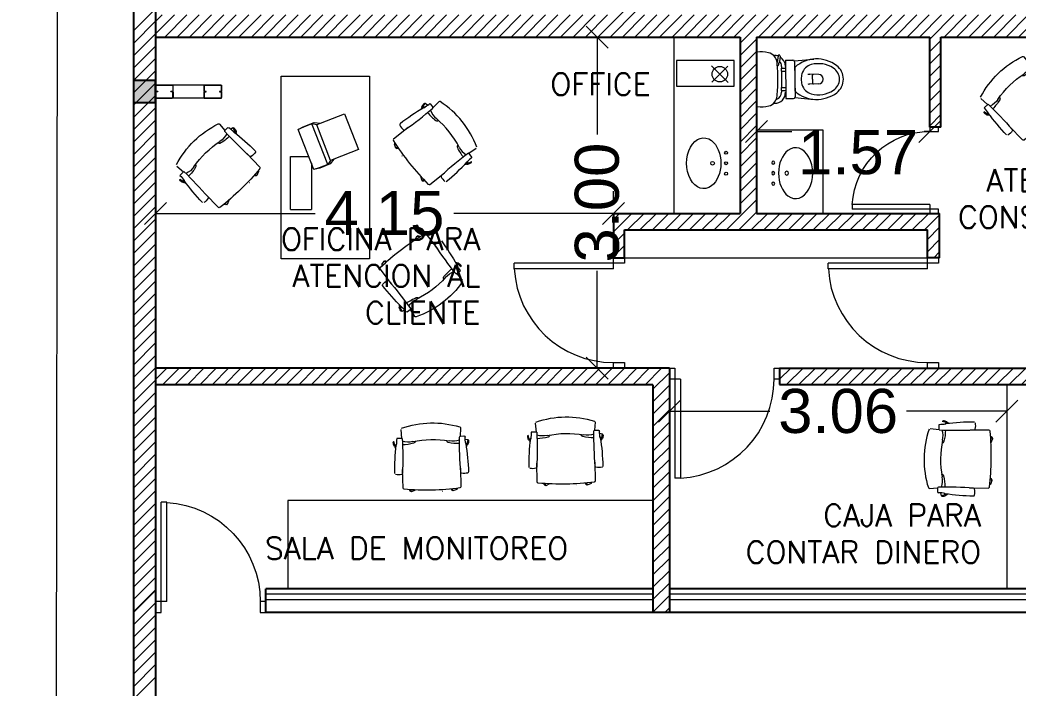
# Model space of a CAD drawing. Header units: inches. Extents: x 2 to 182, y -26 to 193.
# Drawn here: x 112.07 to 121.12, y 88.45 to 94.52 of the extents above; entities that cross this region are included whole.
import ezdxf

# ---------------------------------------------------------------- set-up
doc = ezdxf.new("R2010")
doc.units = ezdxf.units.IN
doc.header["$MEASUREMENT"] = 0
doc.linetypes.add('ACAD_ISO10W100', pattern=[18, 12, -3, 0, -3])
for name, color, linetype, lineweight in [('01 eje', 30, 'ACAD_ISO10W100', 9), ('ARQ-CARPINTERIAS', 4, 'Continuous', 9), ('Est-Acero', 4, 'Continuous', 13), ('Est-muro', 7, 'Continuous', 0), ('IS-SANITARIOS', 6, 'Continuous', 9), ('L COTAS', 1, 'Continuous', 9), ('L EQUIP', 6, 'Continuous', 9), ('LAVADO MU', 10, 'Continuous', 5)]:
    doc.layers.add(name, color=color, linetype=linetype, lineweight=lineweight)
for name, color, linetype in [('01-COTAS ESTRUCTURA', 9, 'Continuous'), ('ARQ-TXTS LOCAL', 3, 'Continuous'), ('l muro', 5, 'Continuous'), ('l olumnas', 140, 'Continuous'), ('smr acero', 170, 'Continuous')]:
    doc.layers.add(name, color=color, linetype=linetype)
doc.styles.add('2mm para 1.100', font='ARIAL.TTF')
doc.styles.add('RomanS', font='romans.shx')
doc.dimstyles.new('cotas 1.100', dxfattribs={"dimscale": 2, "dimtxt": 0.2, "dimasz": 0.1, "dimexe": 0.1, "dimexo": 0.05, "dimgap": 0.05, "dimtad": 0, "dimzin": 0, "dimdsep": 46, "dimtxsty": '2mm para 1.100', "dimblk": 'OBLIQUE', "dimcen": 0.09, "dimclrd": 256, "dimclre": 256, "dimclrt": 256, "dimaunit": 1, "dimadec": 3, "dimazin": 0, "dimtfac": 1, "dimtofl": 0, "dimtmove": 2, "dimatfit": 3, "dimfxl": 0, "dimtolj": 1, "dimtzin": 0, "dimlwd": -1, "dimlwe": -1, "dimarcsym": 0})

# ---------------------------------------------------------------- blocks, each defined once
blk = doc.blocks.new('terreno1')
at = {"layer": '01 eje', "ltscale": 0.05}
blk.add_line((2858.8129, 860.3283), (2858.8129, 730.799), dxfattribs=at)
blk = doc.blocks.new('_Oblique')
at = {"color": 0, "linetype": 'ByBlock', "lineweight": -2}
blk.add_line((-0.5, -0.5), (0.5, 0.5), dxfattribs=at)
blk = doc.blocks.new('*D234')
at = {"layer": 'Defpoints', "color": 0}
for p in [(112.4681, 132.6797), (113.2982, 132.6784), (113.0983, 7.8591)]:
    blk.add_point(p, dxfattribs=at)
at = {"layer": 'L COTAS'}
for p, q in [((113.1982, 132.6785), (112.2681, 132.68)), ((112.4681, 132.6797), (112.3696, 71.1795)), ((112.2683, 7.8604), (112.3667, 69.3607)), ((112.9983, 7.8593), (112.0683, 7.8607))]:
    blk.add_line(p, q, dxfattribs=at)
at = {"layer": 'L COTAS', "xscale": 0.2, "yscale": 0.2, "zscale": 0.2}
for p, rotation in [((112.4681, 132.6797), 89.90828215739022), ((112.2683, 7.8604), 269.9082821573902)]:
    blk.add_blockref('_Oblique', p, dxfattribs=dict(at, rotation=rotation))
at = {"layer": 'L COTAS', "insert": (112.3682, 70.2701), "char_height": 0.4, "attachment_point": 5, "rotation": 89.90828, "style": '2mm para 1.100'}
blk.add_mtext('\\A1;124.82', dxfattribs=at)
blk = doc.blocks.new('HLHLHL')
at = {"linetype": 'ByBlock'}
for p, q in [((-0.151, 0.6844), (-0.1251, 0.7272)), ((-0.1023, 0.7134), (-0.1251, 0.7272)), ((-0.0533, 0.7047), (-0.0751, 0.7259)), ((-0.0044, 0.7577), (-0.0507, 0.7006)), ((-0.1498, 0.6781), (-0.1486, 0.6757)), ((-0.1468, 0.6831), (-0.1446, 0.6789)), ((-0.1428, 0.6861), (-0.1406, 0.682)), ((-0.1379, 0.6877), (-0.1365, 0.6851)), ((-0.2509, 0.4912), (-0.3697, 0.3692)), ((0.3851, 0.3785), (0.3232, 0.3246)), ((-0.35, 0.3317), (-0.3585, 0.3277)), ((-0.3585, 0.3277), (-0.3422, 0.2933)), ((-0.3243, 0.3018), (-0.3422, 0.2933)), ((0.3194, 0.3283), (0.3555, 0.2931)), ((-0.2737, 0.2276), (-0.275, 0.2285)), ((0.3094, 0.231), (0.307, 0.2322)), ((0.3142, 0.2342), (0.31, 0.2363)), ((0.3172, 0.2383), (0.313, 0.2404)), ((0.3157, 0.23), (0.3578, 0.257)), ((0.3186, 0.2432), (0.316, 0.2445)), ((0.0065, 0.003), (0.1253, 0.125)), ((-0.087, 0.0656), (-0.0723, 0.0306)), ((-0.0528, 0.0388), (-0.0723, 0.0306))]:
    blk.add_line(p, q, dxfattribs=at)
for centre, radius, start, end in [((-0.1296, 0.7158), 0.01, 70.95789, 139.91299), ((-0.4379, 1.0841), 0.5, 307.44147, 314.24504), ((-0.082, 0.7187), 0.01, 45.7661, 134.24504), ((0.0034, 0.7514), 0.01, 63.98188, 140.98507), ((-0.364, -0.0013), 0.8476, 27.55031, 63.98188), ((1.0047, -0.7999), 1.8728, 127.44147, 135.37421), ((-2.9674, 3.386), 3.9698, 312.64761, 317.23744), ((-0.1358, 0.6729), 0.02, 68.14173, 187.57547), ((-0.144, 0.6919), 0.01, 157.81067, 226.76577), ((-0.0607, 0.6579), 0.1, 139.91299, 157.81067), ((0.1656, 0.9056), 0.3653, 224.86043, 240.98534), ((0.0929, 0.7577), 0.185, 207.75984, 237.07494), ((-0.0602, 0.6975), 0.01, 317.23744, 45.7661), ((-0.0019, 0.6036), 0.02, 240.98534, 315.7661), ((-0.467, -0.107), 0.8451, 34.45725, 57.07494), ((-0.3211, 0.5087), 0.01, 135.37421, 213.23348), ((-0.2249, 0.5717), 0.125, 213.23348, 238.68245), ((-0.2847, 0.4735), 0.01, 238.68245, 312.64761), ((-0.3625, 0.3623), 0.01, 135.7661, 219.4478), ((0.2309, 0.3769), 0.02, 135.7661, 210.54685), ((0.5283, 0.5524), 0.3653, 210.54685, 226.67176), ((0.3824, 0.4758), 0.185, 214.45725, 243.77235), ((1.4092, 1.82), 2.3044, 219.4478, 232.08439), ((-0.3467, 0.3309), 0.01, 141.80642, 193.28167), ((-0.3323, 0.3004), 0.01, 217.47379, 286.42889), ((-0.3577, 0.3867), 0.1, 286.42889, 293.27884), ((3.0916, -2.5131), 3.9698, 134.29476, 138.88458), ((0.7229, -0.0461), 0.5, 137.28715, 144.09072), ((-1.199, 1.3456), 1.8728, 316.15798, 324.09072), ((-1.199, 1.3456), 1.8728, 316.15798, 324.09072), ((0.3037, 0.2449), 0.02, 263.95672, 23.39046), ((0.323, 0.2372), 0.01, 224.76642, 293.72152), ((0.2868, 0.3196), 0.1, 293.72152, 311.6192), ((0.3465, 0.2523), 0.01, 311.6192, 20.5743), ((0.1084, 0.0907), 0.01, 138.88458, 212.84974), ((-0.062, 0.0372), 0.01, 214.95789, 283.91299), ((-0.0837, 0.1246), 0.1, 283.91299, 292.80542), ((-0.0007, 0.01), 0.01, 232.08439, 315.7661), ((0.205, 0.1531), 0.125, 212.84974, 238.29871)]:
    blk.add_arc(centre, radius, start, end, dxfattribs=at)
blk = doc.blocks.new('lav 2')
at = {"layer": 'L EQUIP'}
for centre, radius in [((912.3155, -474.6043), 0.0138), ((912.1932, -474.6995, -0.02), 0.0168), ((912.3156, -474.6993, -0.02), 0.0138), ((912.3157, -474.7943), 0.0138)]:
    blk.add_circle(centre, radius, dxfattribs=at)
at = {"layer": 'L EQUIP', "extrusion": (0, 0, -1)}
for start_param, end_param in [(5.814355, 9.893608), (3.610423, 5.814355)]:
    blk.add_ellipse((912.1124, -474.6996), major_axis=(0.0003, -0.2305), ratio=0.673946, start_param=start_param, end_param=end_param, dxfattribs=at)
blk = doc.blocks.new('*D312')
at = {"layer": 'Defpoints', "color": 0}
for p in [(117.4524, 92.7602), (117.4524, 92.7602), (113.2982, 92.4822)]:
    blk.add_point(p, dxfattribs=at)
at = {"layer": 'L COTAS'}
for p, q in [((113.2982, 92.5822), (113.2982, 92.9602)), ((117.4524, 92.8602), (117.4524, 92.9602)), ((113.2982, 92.7602), (114.7462, 92.7602)), ((117.4524, 92.7602), (116.0044, 92.7602))]:
    blk.add_line(p, q, dxfattribs=at)
at = {"layer": 'L COTAS', "xscale": 0.2, "yscale": 0.2, "zscale": 0.2, "rotation": 180}
blk.add_blockref('_Oblique', (113.2982, 92.7602), dxfattribs=at)
at = {"layer": 'L COTAS', "xscale": 0.2, "yscale": 0.2, "zscale": 0.2}
blk.add_blockref('_Oblique', (117.4524, 92.7602), dxfattribs=at)
at = {"layer": 'L COTAS', "insert": (115.3753, 92.7602), "char_height": 0.4, "attachment_point": 5, "style": '2mm para 1.100'}
blk.add_mtext('\\A1;4.15', dxfattribs=at)
blk = doc.blocks.new('*D313')
at = {"layer": 'Defpoints', "color": 0}
for p in [(117.3049, 94.3602), (117.3049, 94.3602), (117.3049, 91.3554)]:
    blk.add_point(p, dxfattribs=at)
at = {"layer": 'L COTAS'}
for p, q in [((117.3049, 94.3602), (117.3049, 93.4765)), ((117.4049, 94.3602), (117.5049, 94.3602)), ((117.3049, 91.3554), (117.3049, 92.2391)), ((117.2049, 91.3554), (117.1049, 91.3554))]:
    blk.add_line(p, q, dxfattribs=at)
at = {"layer": 'L COTAS', "xscale": 0.2, "yscale": 0.2, "zscale": 0.2}
for p, rotation in [((117.3049, 94.3602), 90), ((117.3049, 91.3554), 270)]:
    blk.add_blockref('_Oblique', p, dxfattribs=dict(at, rotation=rotation))
at = {"layer": 'L COTAS', "insert": (117.3049, 92.8578), "char_height": 0.4, "attachment_point": 5, "rotation": 90, "style": '2mm para 1.100'}
blk.add_mtext('\\A1;3.00', dxfattribs=at)
blk = doc.blocks.new('KÑ´KÑ´KLÑ')
at = {"linetype": 'ByBlock'}
for p, q in [((-0.4898, 0.87), (-0.6165, 0.5446)), ((-0.2738, 0.7859), (-0.4898, 0.87)), ((-0.365, 0.4467), (-0.2394, 0.7691)), ((-0.3387, 0.4092), (-0.1947, 0.779)), ((-0.2143, 0.79), (-0.2738, 0.7859)), ((-0.269, 0.7807), (-0.2394, 0.7691)), ((-0.2394, 0.7691), (-0.1947, 0.779)), ((-0.1167, 0.752), (-0.2143, 0.79)), ((-0.2133, 0.3637), (-0.0716, 0.7276)), ((-0.1947, 0.779), (-0.1178, 0.749)), ((-0.1178, 0.749), (-0.0716, 0.7276)), ((-0.0716, 0.7276), (-0.1167, 0.752)), ((-0.6165, 0.5446), (-0.3946, 0.4582)), ((-0.3946, 0.4582), (-0.3606, 0.4143)), ((-0.3946, 0.4582), (-0.365, 0.4467)), ((0, 0.4826), (-0.167, 0.4826)), ((0, 0), (0, 0.4826)), ((-0.365, 0.4467), (-0.3387, 0.4092)), ((-0.3606, 0.4143), (-0.2659, 0.3774)), ((-0.3387, 0.4092), (-0.2618, 0.3792)), ((-0.2659, 0.3774), (-0.2133, 0.3637)), ((-0.2618, 0.3792), (-0.2133, 0.3637)), ((-0.1905, 0.4224), (-0.1905, 0)), ((0, 0), (-0.1905, 0))]:
    blk.add_line(p, q, dxfattribs=at)
blk = doc.blocks.new('*D465')
at = {"layer": 'Defpoints', "color": 0}
for p in [(118.7524, 93.5602), (120.3234, 93.5039), (120.3234, 93.5039)]:
    blk.add_point(p, dxfattribs=at)
at = {"layer": 'L COTAS'}
for p, q in [((120.3234, 93.6039), (120.3234, 93.7039)), ((118.7524, 93.5039), (119.072, 93.5039)), ((118.7524, 93.4602), (118.7524, 93.3039)), ((120.3234, 93.5039), (120.2734, 93.5039))]:
    blk.add_line(p, q, dxfattribs=at)
at = {"layer": 'L COTAS', "xscale": 0.2, "yscale": 0.2, "zscale": 0.2, "rotation": 180}
blk.add_blockref('_Oblique', (118.7524, 93.5039), dxfattribs=at)
at = {"layer": 'L COTAS', "xscale": 0.2, "yscale": 0.2, "zscale": 0.2}
blk.add_blockref('_Oblique', (120.3234, 93.5039), dxfattribs=at)
at = {"layer": 'L COTAS', "insert": (119.6727, 93.3128), "char_height": 0.4, "attachment_point": 5, "style": '2mm para 1.100'}
blk.add_mtext('\\A1;1.57', dxfattribs=at)
blk = doc.blocks.new('*D341')
at = {"layer": 'Defpoints', "color": 0}
for p in [(117.9609, 90.9648), (121.0234, 90.9648), (121.0234, 90.9648)]:
    blk.add_point(p, dxfattribs=at)
at = {"layer": 'L COTAS'}
for p, q in [((117.9609, 91.0648), (117.9609, 91.1648)), ((117.9609, 90.9648), (118.8729, 90.9648)), ((121.0234, 90.9648), (120.1114, 90.9648)), ((121.0234, 90.8648), (121.0234, 90.7648))]:
    blk.add_line(p, q, dxfattribs=at)
at = {"layer": 'L COTAS', "xscale": 0.2, "yscale": 0.2, "zscale": 0.2, "rotation": 180}
blk.add_blockref('_Oblique', (117.9609, 90.9648), dxfattribs=at)
at = {"layer": 'L COTAS', "xscale": 0.2, "yscale": 0.2, "zscale": 0.2}
blk.add_blockref('_Oblique', (121.0234, 90.9648), dxfattribs=at)
at = {"layer": 'L COTAS', "insert": (119.4921, 90.9648), "char_height": 0.4, "attachment_point": 5, "style": '2mm para 1.100'}
blk.add_mtext('\\A1;3.06', dxfattribs=at)
blk = doc.blocks.new('base1')
at = {"layer": 'smr acero'}
h = blk.add_hatch(color=256, dxfattribs=at)
h.dxf.hatch_style = 1
h.paths.add_polyline_path([(4862.6652, 1040.7971), (4862.6652, 1040.5971), (4862.4652, 1040.5971), (4862.4652, 1040.7971)])
at = {"layer": 'Est-Acero'}
for points in [[(4862.8192, 1040.7572), (4862.6712, 1040.7572, 0.414214), (4862.6652, 1040.7512), (4862.6652, 1040.7032, 0.414214), (4862.6712, 1040.6972), (4862.6852, 1040.6972), (4862.6852, 1040.6992), (4862.6732, 1040.6992, -0.414214), (4862.6672, 1040.7052), (4862.6672, 1040.7492, -0.414214), (4862.6732, 1040.7552), (4862.8172, 1040.7552, -0.414214), (4862.8232, 1040.7492), (4862.8232, 1040.7052, -0.414214), (4862.8172, 1040.6992), (4862.8052, 1040.6992), (4862.8052, 1040.6972), (4862.8192, 1040.6972, 0.414214), (4862.8252, 1040.7032), (4862.8252, 1040.7512, 0.414214)], [(4863.1112, 1040.7572), (4863.2592, 1040.7572, -0.414214), (4863.2652, 1040.7512), (4863.2652, 1040.7032, -0.414214), (4863.2592, 1040.6972), (4863.2452, 1040.6972), (4863.2452, 1040.6992), (4863.2572, 1040.6992, 0.414214), (4863.2632, 1040.7052), (4863.2632, 1040.7492, 0.414214), (4863.2572, 1040.7552), (4863.1132, 1040.7552, 0.414214), (4863.1072, 1040.7492), (4863.1072, 1040.7052, 0.414214), (4863.1132, 1040.6992), (4863.1252, 1040.6992), (4863.1252, 1040.6972), (4863.1112, 1040.6972, -0.414214), (4863.1052, 1040.7032), (4863.1052, 1040.7512, -0.414214)], [(4862.8192, 1040.6372), (4862.6712, 1040.6372, -0.414214), (4862.6652, 1040.6432), (4862.6652, 1040.6912, -0.414214), (4862.6712, 1040.6972), (4862.6852, 1040.6972), (4862.6852, 1040.6952), (4862.6732, 1040.6952, 0.414214), (4862.6672, 1040.6892), (4862.6672, 1040.6452, 0.414214), (4862.6732, 1040.6392), (4862.8172, 1040.6392, 0.414214), (4862.8232, 1040.6452), (4862.8232, 1040.6892, 0.414214), (4862.8172, 1040.6952), (4862.8052, 1040.6952), (4862.8052, 1040.6972), (4862.8192, 1040.6972, -0.414214), (4862.8252, 1040.6912), (4862.8252, 1040.6432, -0.414214)], [(4863.1112, 1040.6372), (4863.2592, 1040.6372, 0.414214), (4863.2652, 1040.6432), (4863.2652, 1040.6912, 0.414214), (4863.2592, 1040.6972), (4863.2452, 1040.6972), (4863.2452, 1040.6952), (4863.2572, 1040.6952, -0.414214), (4863.2632, 1040.6892), (4863.2632, 1040.6452, -0.414214), (4863.2572, 1040.6392), (4863.1132, 1040.6392, -0.414214), (4863.1072, 1040.6452), (4863.1072, 1040.6892, -0.414214), (4863.1132, 1040.6952), (4863.1252, 1040.6952), (4863.1252, 1040.6972), (4863.1112, 1040.6972, 0.414214), (4863.1052, 1040.6912), (4863.1052, 1040.6432, 0.414214)]]:
    blk.add_lwpolyline(points, format="xyb", close=True, dxfattribs=at)
at = {"layer": 'Est-muro'}
for p, q in [((4863.1112, 1040.7572), (4862.8092, 1040.7572)), ((4863.1112, 1040.6372), (4862.8092, 1040.6372))]:
    blk.add_line(p, q, dxfattribs=at)
at = {"layer": 'l olumnas'}
blk.add_lwpolyline([(4862.4652, 1040.5971), (4862.6652, 1040.5971), (4862.6652, 1040.7971), (4862.4652, 1040.7971)], close=True, dxfattribs=at)
blk = doc.blocks.new('SE-PM01$0$P3')
for p, q in [((6.9999, 19.56), (6.0999, 19.56)), ((6.0999, 19.5086), (6.0999, 19.56)), ((6.9999, 19.5086), (6.9999, 19.56))]:
    blk.add_line(p, q)
at = {"ltscale": 200}
blk.add_line((6.9999, 19.5086), (6.0999, 19.5086), dxfattribs=at)
for points in [[(7.0999, 19.61), (7.0999, 19.56), (6.9999, 19.56), (6.9999, 19.61)], [(7.0999, 18.66), (7.0999, 18.61), (6.9999, 18.61), (6.9999, 18.66)]]:
    blk.add_lwpolyline(points, close=True, dxfattribs=at)
blk.add_arc((6.9999, 19.56), 0.9, 183.27628, 270, dxfattribs=at)

msp = doc.modelspace()

# ---------------------------------------------------------------- hatches: boundary and pattern name
at = {"layer": 'LAVADO MU'}
h = msp.add_hatch(dxfattribs=at)
h.set_pattern_fill('ANSI31', color=256, scale=0.025)
h.set_pattern_definition([(45, (-3334.64458, -726.38035), (-0.0561266008, 0.0561266008), [])])
h.paths.add_polyline_path([(118.1323, 100.2607), (116.9893, 100.2607), (116.9893, 100.0607), (117.4608, 100.0607), (117.4608, 94.5602), (113.2983, 94.5602), (113.2983, 94.3602), (118.6024, 94.3602), (118.6024, 92.7602), (117.4524, 92.7602), (117.4524, 92.3572), (117.5524, 92.3572), (117.5524, 92.6102), (118.1046, 92.6102), (120.3017, 92.6102), (120.3017, 92.3572), (120.4125, 92.3572), (120.4125, 92.7602), (118.7524, 92.7602), (118.7524, 94.3602), (120.3234, 94.3602), (120.3234, 93.543), (120.4234, 93.543), (120.4234, 94.3602), (122.0234, 94.3602), (122.0234, 100.2608), (121.8234, 100.2608), (121.8234, 94.5602), (117.6608, 94.5602), (117.6608, 100.0607), (118.1323, 100.0607)])
h = msp.add_hatch(dxfattribs=at)
h.set_pattern_fill('ANSI31', color=256, scale=0.025)
h.set_pattern_definition([(45, (-3337.596654, -733.59012), (-0.0561266008, 0.0561266008), [])])
h.paths.add_polyline_path([(117.9609, 91.3554), (113.2983, 91.3554), (113.2983, 91.2054), (113.4919, 91.2054), (113.5314, 91.2054), (117.8109, 91.2054), (117.8109, 89.1386), (117.9609, 89.1386)])
h = msp.add_hatch(dxfattribs=at)
h.set_pattern_fill('ANSI31', color=256, scale=0.025)
h.set_pattern_definition([(45, (-3331.92081, -733.57349), (-0.0561266008, 0.0561266008), [])])
h.paths.add_polyline_path([(122.0312, 91.3572), (118.9609, 91.3572), (118.9609, 91.2072), (119.135, 91.2072), (119.2073, 91.2072), (119.4073, 91.2072), (122.0312, 91.2072)])

# ---------------------------------------------------------------- linework, layer by layer
at = {"layer": 'IS-SANITARIOS'}
for p, q in [((118.0024, 94.3602), (118.0024, 92.7602)), ((118.9039, 94.1937), (118.9135, 94.1937)), ((118.9464, 94.1889), (118.938, 94.1329)), ((118.9662, 94.1859), (118.9586, 94.1359)), ((118.3427, 94.0981, -0.04), (118.418, 94.0228, -0.04)), ((118.418, 94.0228, -0.04), (118.4907, 94.0954, -0.04)), ((118.9383, 94.1223), (118.9378, 94.1284)), ((118.9401, 94.0987), (118.9383, 94.1223)), ((118.9421, 94.0988), (118.9401, 94.0987)), ((118.9785, 94.0936), (118.9785, 94.0764)), ((119.0135, 94.1514), (119.082, 94.1514)), ((119.0135, 94.1514), (119.0172, 93.8011)), ((119.0944, 94.1448), (119.2714, 94.1603)), ((119.097, 94.1364), (119.1008, 93.8161)), ((118.418, 94.0228, -0.04), (118.3454, 93.9501, -0.04)), ((118.418, 94.0228, -0.04), (118.4934, 93.9474, -0.04)), ((118.418, 94.0228, -0.04), (118.4934, 93.9474, -0.04)), ((118.9755, 94.0764), (119.0135, 94.0764)), ((118.9755, 94.0764), (118.9755, 94.0514)), ((118.9755, 94.0514), (119.0135, 94.0514)), ((118.9785, 94.0514), (118.9785, 93.9014)), ((119.1006, 93.8677), (119.1006, 94.0877)), ((119.3169, 94.0192), (119.2357, 94.022)), ((119.2589, 93.9777), (119.2589, 94.0129)), ((119.3169, 93.9362), (119.2357, 93.9333)), ((119.2589, 93.9777), (119.2589, 93.9424)), ((118.9755, 93.9014), (118.9755, 93.8764)), ((118.9755, 93.9014), (119.0135, 93.9014)), ((118.9755, 93.8764), (119.0135, 93.8764)), ((118.9785, 93.8764), (118.9785, 93.8593)), ((118.9068, 93.7589), (118.9172, 93.7589)), ((119.0172, 93.8011), (119.0858, 93.8011)), ((119.0995, 93.8101), (119.2752, 93.7947)), ((118.7524, 93.5184), (119.3524, 93.5184)), ((119.3524, 93.5184), (119.3524, 92.7602)), ((117.5524, 92.3572), (120.3017, 92.3572)), ((121.0234, 91.2072), (121.0234, 89.3541)), ((117.8109, 90.1541), (114.4983, 90.1541)), ((114.4983, 90.1541), (114.4983, 89.3541)), ((117.8109, 89.3041), (114.2983, 89.3041)), ((121.8734, 89.3041), (117.9609, 89.3041)), ((117.8109, 89.2541), (114.2983, 89.2541)), ((121.9234, 89.2541), (117.9609, 89.2541))]:
    msp.add_line(p, q, dxfattribs=at)
at = {"layer": 'IS-SANITARIOS', "elevation": -0.04}
msp.add_lwpolyline([(118.0239, 93.915), (118.5482, 93.915), (118.5482, 94.1467), (118.0239, 94.1467)], close=True, dxfattribs=at)
at = {"layer": 'IS-SANITARIOS'}
msp.add_lwpolyline([(114.4392, 92.3487), (114.4392, 94.0045), (115.2392, 94.0045), (115.2392, 92.3487)], close=True, dxfattribs=at)
msp.add_circle((118.418, 94.0228, -0.04), 0.07, dxfattribs=at)
for centre, radius, start, end in [((118.7915, 93.9467), 0.28, 75.89467, 97.79993), ((118.8344, 94.1174), 0.104, 5.78428, 75.89467), ((118.9135, 94.0937), 0.1, 70.86367, 90), ((118.9563, 94.1874), 0.01, 351.43073, 171.43072), ((118.9135, 94.0936), 0.065, 65.05792, 75.40966), ((118.9577, 94.1299), 0.02, 171.43073, 184.43073), ((117.4455, 93.9767), 1.5, 0, 5.78428), ((118.9414, 94.1078), 0.009, 274.43074, 336.92087), ((118.8301, 94.1552), 0.13, 336.92087, 351.43073), ((118.9135, 94.0936), 0.065, 0, 45.30363), ((118.9135, 94.0937), 0.1, 0, 58.88714), ((119.082, 94.1364), 0.015, 0, 90), ((119.2976, 93.8614), 0.3, 52.75917, 131.05308), ((119.2793, 93.9942), 0.12, 105.08659, 164.01875), ((119.3131, 93.8687), 0.25, 56.97802, 105.08659), ((119.3859, 93.9777), 0.154, 0, 52.75917), ((119.3369, 93.9777), 0.18, 164.01875, 180), ((119.2389, 94.112), 0.09, 255.90638, 268), ((119.2669, 94.0129), 0.008, 88, 180), ((119.3169, 93.9792), 0.04, 1.48195, 90), ((119.3839, 93.9777), 0.12, 0, 56.97802), ((117.4455, 93.9767), 1.5, 354.21572, 0), ((119.3369, 93.9777), 0.18, 180, 195.98125), ((119.2793, 93.9612), 0.12, 195.98125, 254.91341), ((119.2389, 93.8434), 0.09, 92, 104.09362), ((119.2669, 93.9424), 0.008, 180, 272), ((119.3169, 93.9762), 0.04, 270, 358.51805), ((119.2589, 93.9777), 0.098, 0, 1.48195), ((119.2589, 93.9777), 0.098, 358.51805, 0), ((119.3839, 93.9777), 0.12, 303.02198, 0), ((119.3859, 93.9777), 0.154, 307.24083, 0), ((118.8375, 93.832), 0.1006, 284.97132, 356.29623), ((118.9164, 93.856), 0.0971, 270.47874, 1.86858), ((118.9165, 93.8558), 0.0621, 286.64862, 3.22148), ((119.2976, 94.0939), 0.3, 228.94692, 307.24083), ((119.3131, 94.0867), 0.25, 254.91341, 303.02198), ((118.7952, 94.0064), 0.28, 262.20007, 284.10533), ((119.0858, 93.8161), 0.015, 270, 0)]:
    msp.add_arc(centre, radius, start, end, dxfattribs=at)
at = {"layer": 'l muro'}
for p, q in [((113.0983, 132.6791), (113.0983, 7.8703)), ((113.2983, 132.6791), (113.2983, 7.8703)), ((113.2983, 94.3602), (118.6024, 94.3602)), ((118.6024, 94.3602), (118.6024, 92.7602)), ((118.7524, 94.3602), (120.3234, 94.3602)), ((118.7524, 94.3602), (118.7524, 92.7602)), ((120.3234, 93.543), (120.3234, 94.3602)), ((120.4234, 94.3602), (122.0234, 94.3602)), ((120.4234, 93.543), (120.4234, 94.3602)), ((120.4234, 93.543), (120.3234, 93.543)), ((117.4524, 92.7602), (117.4524, 92.6102)), ((117.4524, 92.7602), (118.6024, 92.7602)), ((118.7524, 92.7602), (120.4125, 92.7602)), ((120.4125, 92.3572), (120.4125, 92.7602)), ((117.4524, 92.6102), (117.4524, 92.3572)), ((117.5524, 92.6102), (118.7524, 92.6102)), ((117.5524, 92.3572), (117.5524, 92.6102)), ((118.7524, 92.6102), (120.3017, 92.6102)), ((120.3017, 92.3572), (120.3017, 92.6102)), ((117.4524, 92.3572), (117.5524, 92.3572)), ((120.4125, 92.3572), (120.3017, 92.3572)), ((117.9609, 91.3554), (113.2983, 91.3554)), ((117.9609, 91.3572), (117.9609, 91.2072)), ((118.9609, 91.3572), (121.8234, 91.3572)), ((118.9609, 91.3572), (118.9609, 91.2072)), ((117.8109, 91.2054), (113.2983, 91.2054)), ((117.8109, 91.2054), (117.8109, 89.1386)), ((117.9609, 91.2072), (117.9609, 89.1386)), ((118.9609, 91.2072), (122.0312, 91.2072)), ((117.8109, 89.3541), (114.2983, 89.3541)), ((114.2983, 89.1386), (114.2983, 89.3541)), ((121.8234, 89.3541), (117.9609, 89.3541)), ((122.0234, 89.1386), (114.2983, 89.1386))]:
    msp.add_line(p, q, dxfattribs=at)
at = {"layer": 'LAVADO MU'}
for p, q in [((113.0983, 94.4151), (113.2982, 94.615)), ((113.0983, 94.3029), (113.2982, 94.5028)), ((113.0983, 94.1906), (113.2982, 94.3905)), ((113.0983, 94.0784), (113.2982, 94.2782)), ((113.0983, 93.9661), (113.2982, 94.166)), ((113.0983, 93.8539), (113.2982, 94.0537)), ((113.0983, 93.7416), (113.2982, 93.9415)), ((113.0983, 93.6294), (113.2982, 93.8292)), ((113.0983, 93.5171), (113.2982, 93.717)), ((113.0983, 93.4049), (113.2982, 93.6047)), ((113.0983, 93.2926), (113.2982, 93.4925)), ((113.0983, 93.1804), (113.2982, 93.3802)), ((113.0983, 93.0681), (113.2982, 93.268)), ((113.0983, 92.9558), (113.2982, 93.1557)), ((113.0983, 92.8436), (113.2982, 93.0435)), ((113.0983, 92.7313), (113.2982, 92.9312)), ((113.0983, 92.6191), (113.2982, 92.819)), ((113.0983, 92.5068), (113.2982, 92.7067)), ((113.0983, 92.3946), (113.2982, 92.5944)), ((113.0983, 92.2823), (113.2982, 92.4822)), ((113.0983, 92.1701), (113.2982, 92.3699)), ((113.0983, 92.0578), (113.2982, 92.2577)), ((113.0983, 91.9456), (113.2982, 92.1454)), ((113.0983, 91.8333), (113.2982, 92.0332)), ((113.0983, 91.7211), (113.2982, 91.9209)), ((113.0983, 91.6088), (113.2982, 91.8087)), ((113.0983, 91.4966), (113.2982, 91.6964)), ((113.0983, 91.3843), (113.2982, 91.5842)), ((113.0983, 91.272), (113.2982, 91.4719)), ((113.0983, 91.1598), (113.2982, 91.3597)), ((113.0983, 91.0475), (113.2982, 91.2474)), ((113.0983, 90.9353), (113.2982, 91.1352)), ((113.0983, 90.823), (113.2982, 91.0229)), ((113.0983, 90.7108), (113.2982, 90.9107)), ((113.0983, 90.5985), (113.2982, 90.7984)), ((113.0983, 90.4863), (113.2982, 90.6861)), ((113.0983, 90.374), (113.2982, 90.5739)), ((113.0982, 90.2661), (113.2981, 90.4659)), ((113.0982, 90.1538), (113.2981, 90.3537)), ((113.0982, 90.0416), (113.2981, 90.2414)), ((113.0982, 89.9293), (113.2981, 90.1292)), ((113.0982, 89.8171), (113.2981, 90.0169)), ((113.0982, 89.7048), (113.2981, 89.9047)), ((113.0982, 89.5926), (113.2981, 89.7924)), ((113.0982, 89.4803), (113.2981, 89.6802)), ((113.0982, 89.3681), (113.2981, 89.5679)), ((113.0982, 89.2558), (113.2981, 89.4557)), ((113.0982, 89.1435), (113.2981, 89.3434)), ((113.0983, 89.1392), (113.2982, 89.3391)), ((113.0983, 89.027), (113.2982, 89.2269)), ((113.0983, 88.9147), (113.2982, 89.1146)), ((113.0983, 88.8025), (113.2982, 89.0024)), ((113.0983, 88.6902), (113.2982, 88.8901)), ((113.0983, 88.578), (113.2982, 88.7778)), ((113.0983, 88.4657), (113.2982, 88.6656)), ((113.0983, 88.3535), (113.2982, 88.5533))]:
    msp.add_line(p, q, dxfattribs=at)

# ---------------------------------------------------------------- block references
at = {"layer": '01-COTAS ESTRUCTURA'}
msp.add_blockref('base1', (-4749.3669, -946.8323), dxfattribs=at)
at = {"layer": 'ARQ-CARPINTERIAS', "xscale": -0.7827992794871973, "yscale": 0.7827992794871973, "zscale": 0.7827992794871973, "rotation": 180}
msp.add_blockref('SE-PM01$0$P3', (114.8439, 108.1109), dxfattribs=at)
at = {"layer": 'ARQ-CARPINTERIAS'}
for p in [(110.4524, 72.7472), (113.3018, 72.7472)]:
    msp.add_blockref('SE-PM01$0$P3', p, dxfattribs=at)
at = {"layer": 'ARQ-CARPINTERIAS', "rotation": 89.99999994875752}
msp.add_blockref('SE-PM01$0$P3', (137.5709, 84.2572), dxfattribs=at)
at = {"layer": 'ARQ-CARPINTERIAS', "xscale": -1, "rotation": 90}
msp.add_blockref('SE-PM01$0$P3', (132.9083, 96.2385), dxfattribs=at)
at = {"layer": 'IS-SANITARIOS', "xscale": -1}
for name, p, rotation in [('HLHLHL', (121.1718, 93.4235), 359.9999999487576), ('KÑ´KÑ´KLÑ', (114.5223, 92.7941), 359.9999999487576), ('HLHLHL', (113.8755, 92.8114), 359.9999999487576), ('lav 2', (1030.664, 568.889), 0.06688534406833035), ('HLHLHL', (115.7483, 92.5768), 172.9118923230709), ('HLHLHL', (116.7647, 90.3166), 316.7230970686242), ('HLHLHL', (115.5468, 90.2606), 317.03040520006)]:
    msp.add_blockref(name, p, dxfattribs=dict(at, rotation=rotation))
at = {"layer": 'IS-SANITARIOS'}
for name, p, rotation in [('HLHLHL', (115.78, 93.0208), 352.9118923230709), ('lav 2', (-793.2854, 568.9789, 0.02), 359.9331146046757), ('HLHLHL', (120.8673, 90.7898), 133.5131104773914)]:
    msp.add_blockref(name, p, dxfattribs=dict(at, rotation=rotation))
at = {"layer": 'l muro'}
msp.add_blockref('terreno1', (-2745.7148, -725.4803), dxfattribs=at)

# ---------------------------------------------------------------- texts
at = {"layer": 'ARQ-TXTS LOCAL', "char_height": 0.2, "attachment_point": 9, "style": 'RomanS'}
for s, insert in [('OFFICE', (117.7906, 93.8316)), ('ATENCION CONSULTAS', (122.1065, 92.6264)), ('OFICINA PARA ATENCION AL CLIENTE', (116.2461, 91.7593)), ('CAJA PARA CONTAR DINERO', (120.7881, 89.5869)), ('SALA DE MONITOREO', (117.0422, 89.6217))]:
    msp.add_mtext_dynamic_manual_height_columns(s, width=2.671652, gutter_width=1.15, heights=[0], dxfattribs=dict(at, insert=insert))

# ---------------------------------------------------------------- dimensions: what is measured, and where the dimension line sits
at = {"layer": 'L COTAS'}
for p1, p2, distance, picture, middle in [((113.0983, 7.8591), (113.2982, 132.6784), 0.8301, '*D234', (112.3682, 70.2701)), ((117.9609, 90.9648), (121.0234, 90.9648), 0, '*D341', (119.4921, 90.9648))]:
    dim = msp.add_aligned_dim(p1=p1, p2=p2, distance=distance, dimstyle='cotas 1.100', override={"dimfxl": 0.1, "dimarcsym": 1}, dxfattribs=at)
    dim.commit()
    dim.dimension.update_dxf_attribs({"geometry": picture, "text_midpoint": middle})
dim = msp.add_linear_dim(base=(117.3049, 94.3602), p1=(117.3049, 91.3554), p2=(117.3049, 94.3602), angle=90, dimstyle='cotas 1.100', override={"dimfxl": 0.1, "dimarcsym": 1}, dxfattribs=at)
dim.commit()
dim.dimension.update_dxf_attribs({"geometry": '*D313', "text_midpoint": (117.3049, 92.8578)})
dim = msp.add_linear_dim(base=(120.3234, 93.5039), p1=(118.7524, 93.5602), p2=(120.3234, 93.5039), dimstyle='cotas 1.100', override={"dimfxl": 0.1, "dimarcsym": 1}, dxfattribs=at)
dim.commit()
dim.dimension.update_dxf_attribs({"geometry": '*D465', "text_midpoint": (119.6727, 93.3128), "dimtype": 160})
dim = msp.add_linear_dim(base=(117.4524, 92.7602), p1=(113.2982, 92.4822), p2=(117.4524, 92.7602), dimstyle='cotas 1.100', override={"dimfxl": 0.1, "dimarcsym": 1}, dxfattribs=at)
dim.commit()
dim.dimension.update_dxf_attribs({"geometry": '*D312', "text_midpoint": (115.3753, 92.7602)})

doc.saveas('drawing.dxf')
